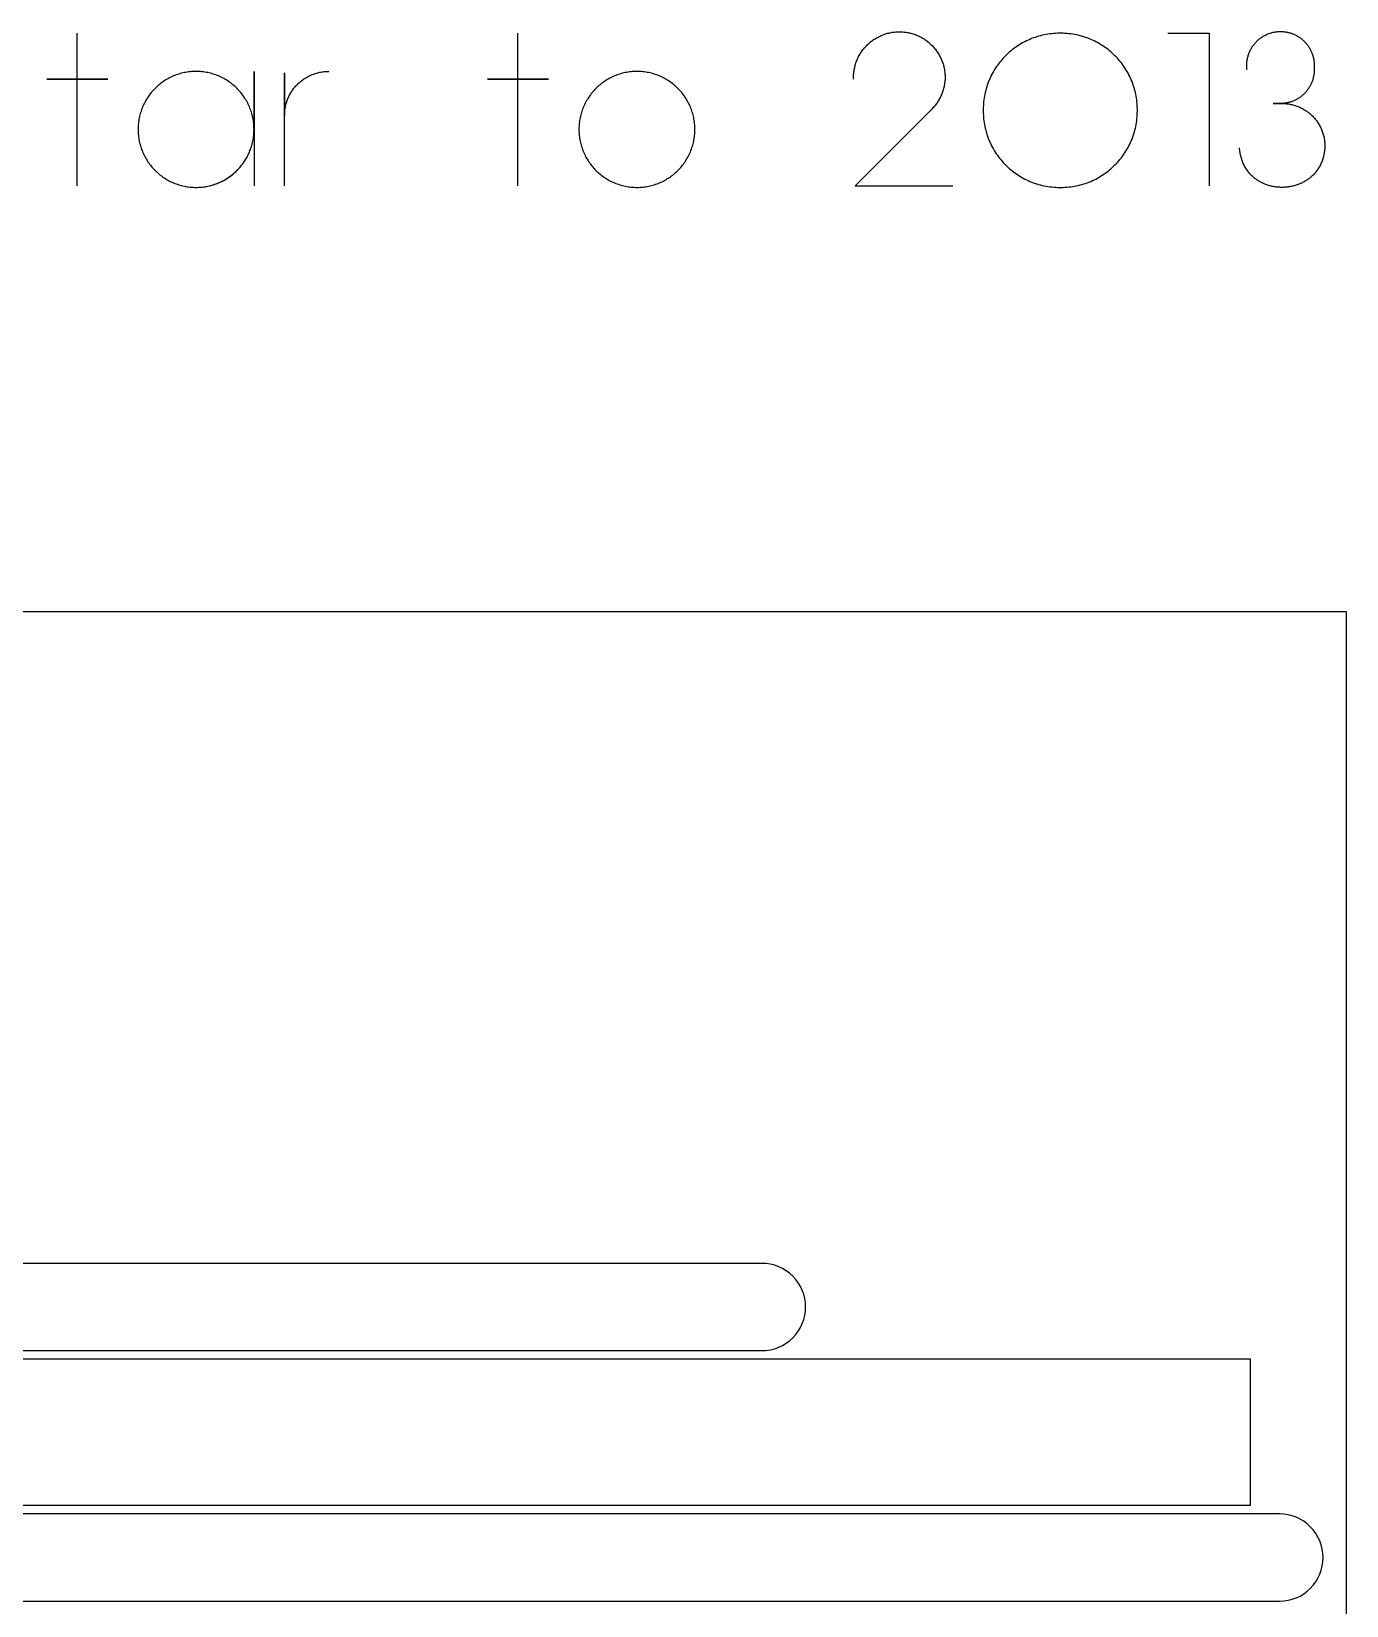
# Model space of a CAD drawing. Extents: x -841 to 5272, y -506 to 2808.
# Drawn here: x 3114 to 3717, y 1984 to 2706 of the extents above; entities that cross this region are included whole.
import ezdxf

# ---------------------------------------------------------------- set-up
doc = ezdxf.new("R2010")
doc.units = 0
doc.layers.add('DEFAULT_LAYER', color=1, linetype='CONTINUOUS')
doc.layers.add('T5_LOGOLAYER_21', color=18, linetype='CONTINUOUS')

msp = doc.modelspace()

# ---------------------------------------------------------------- linework, layer by layer
at = {"layer": 'DEFAULT_LAYER'}
for points in [[(2497.42, 0), (3717.42, 0), (3717.42, 2440), (2497.42, 2440)], [(2519.33, 2030), (3673.33, 2030), (3673.33, 2097), (2519.33, 2097)]]:
    msp.add_lwpolyline(points, close=True, dxfattribs=at)
for points in [[(2749.23, 2121, 0.414214), (2769.23, 2101), (3449.23, 2101, 0.414214), (3469.23, 2121, 0.414214), (3449.23, 2141), (2769.23, 2141, 0.414214)], [(2516.67, 2006, 0.414214), (2536.67, 1986), (3686.67, 1986, 0.414214), (3706.67, 2006, 0.414214), (3686.67, 2026), (2536.67, 2026, 0.414214)]]:
    msp.add_lwpolyline(points, format="xyb", close=True, dxfattribs=at)
at = {"layer": 'T5_LOGOLAYER_21'}
for points in [[(3135.03, 2635.47), (3135.03, 2684.47), (3121.03, 2684.47), (3149.03, 2684.47), (3135.03, 2684.47), (3135.03, 2705.47)], [(3337.24, 2635.47), (3337.24, 2684.47), (3323.24, 2684.47), (3351.24, 2684.47), (3337.24, 2684.47), (3337.24, 2705.47)], [(3491.24, 2684.47), (3491.23, 2685.02), (3491.23, 2685.58), (3491.25, 2686.12), (3491.28, 2686.67), (3491.33, 2687.21), (3491.38, 2687.75), (3491.46, 2688.28), (3491.54, 2688.81), (3491.64, 2689.33), (3491.75, 2689.85), (3491.88, 2690.37), (3492.02, 2690.88), (3492.16, 2691.38), (3492.33, 2691.88), (3492.5, 2692.38), (3492.69, 2692.87), (3492.88, 2693.35), (3493.09, 2693.83), (3493.31, 2694.3), (3493.55, 2694.76), (3493.79, 2695.22), (3494.04, 2695.67), (3494.31, 2696.11), (3494.58, 2696.55), (3494.87, 2696.98), (3495.16, 2697.4), (3495.47, 2697.82), (3495.78, 2698.22), (3496.11, 2698.62), (3496.44, 2699.01), (3496.79, 2699.4), (3497.14, 2699.77), (3497.5, 2700.13), (3497.87, 2700.49), (3498.25, 2700.84), (3498.64, 2701.18), (3499.04, 2701.5), (3499.44, 2701.82), (3499.85, 2702.13), (3500.27, 2702.43), (3500.7, 2702.72), (3501.14, 2703), (3501.58, 2703.27), (3502.03, 2703.53), (3502.48, 2703.77), (3502.95, 2704.01), (3503.42, 2704.23), (3503.89, 2704.45), (3504.38, 2704.65), (3504.86, 2704.84), (3505.36, 2705.02), (3505.86, 2705.18), (3506.36, 2705.34), (3506.87, 2705.48), (3507.39, 2705.61), (3507.91, 2705.72), (3508.44, 2705.83), (3508.97, 2705.92), (3509.5, 2705.99), (3510.04, 2706.06), (3510.59, 2706.11), (3511.13, 2706.14), (3511.68, 2706.16), (3512.24, 2706.17), (3512.78, 2706.16), (3513.32, 2706.14), (3513.85, 2706.11), (3514.39, 2706.06), (3514.91, 2706), (3515.44, 2705.93), (3515.96, 2705.84), (3516.47, 2705.74), (3516.98, 2705.63), (3517.49, 2705.51), (3517.99, 2705.37), (3518.48, 2705.22), (3518.97, 2705.06), (3519.46, 2704.89), (3519.94, 2704.71), (3520.41, 2704.52), (3520.88, 2704.31), (3521.34, 2704.1), (3521.8, 2703.87), (3522.25, 2703.63), (3522.69, 2703.38), (3523.13, 2703.13), (3523.56, 2702.86), (3523.98, 2702.58), (3524.39, 2702.29), (3524.8, 2701.99), (3525.2, 2701.69), (3525.59, 2701.37), (3525.98, 2701.04), (3526.36, 2700.71), (3526.72, 2700.37), (3527.09, 2700.02), (3527.44, 2699.65), (3527.78, 2699.29), (3528.12, 2698.91), (3528.44, 2698.52), (3528.76, 2698.13), (3529.06, 2697.73), (3529.36, 2697.32), (3529.65, 2696.91), (3529.93, 2696.49), (3530.2, 2696.06), (3530.45, 2695.62), (3530.7, 2695.18), (3530.94, 2694.73), (3531.17, 2694.27), (3531.38, 2693.81), (3531.59, 2693.34), (3531.78, 2692.87), (3531.96, 2692.39), (3532.13, 2691.9), (3532.29, 2691.41), (3532.44, 2690.92), (3532.58, 2690.42), (3532.7, 2689.91), (3532.81, 2689.4), (3532.91, 2688.89), (3533, 2688.37), (3533.07, 2687.84), (3533.13, 2687.32), (3533.18, 2686.78), (3533.21, 2686.25), (3533.23, 2685.71), (3533.24, 2685.17), (3533.22, 2684.65), (3533.19, 2684.14), (3533.15, 2683.62), (3533.1, 2683.11), (3533.03, 2682.6), (3532.95, 2682.09), (3532.86, 2681.59), (3532.76, 2681.09), (3532.65, 2680.59), (3532.52, 2680.09), (3532.38, 2679.6), (3532.23, 2679.11), (3532.07, 2678.63), (3531.9, 2678.15), (3531.71, 2677.68), (3531.52, 2677.21), (3531.31, 2676.74), (3531.1, 2676.28), (3530.87, 2675.82), (3530.63, 2675.37), (3530.38, 2674.93), (3530.12, 2674.49), (3529.85, 2674.06), (3529.56, 2673.63), (3529.27, 2673.21), (3528.97, 2672.8), (3528.66, 2672.39), (3528.33, 2671.99), (3528, 2671.6), (3527.66, 2671.22), (3527.3, 2670.84), (3526.94, 2670.47), (3491.94, 2635.47), (3536.74, 2635.47)], [(3635.44, 2705.47), (3654.34, 2705.47), (3654.34, 2635.47)], [(3671.79, 2688.67), (3671.74, 2689.11), (3671.7, 2689.54), (3671.67, 2689.97), (3671.65, 2690.41), (3671.65, 2690.83), (3671.65, 2691.26), (3671.67, 2691.69), (3671.7, 2692.11), (3671.74, 2692.53), (3671.79, 2692.94), (3671.86, 2693.35), (3671.93, 2693.76), (3672.02, 2694.17), (3672.11, 2694.57), (3672.22, 2694.97), (3672.34, 2695.36), (3672.46, 2695.75), (3672.6, 2696.14), (3672.74, 2696.52), (3672.9, 2696.9), (3673.07, 2697.27), (3673.24, 2697.64), (3673.43, 2698), (3673.62, 2698.35), (3673.82, 2698.7), (3674.03, 2699.05), (3674.25, 2699.39), (3674.48, 2699.72), (3674.72, 2700.05), (3674.97, 2700.37), (3675.22, 2700.68), (3675.48, 2700.99), (3675.75, 2701.29), (3676.03, 2701.59), (3676.31, 2701.87), (3676.6, 2702.15), (3676.9, 2702.42), (3677.21, 2702.69), (3677.52, 2702.94), (3677.84, 2703.19), (3678.17, 2703.43), (3678.5, 2703.66), (3678.84, 2703.89), (3679.19, 2704.1), (3679.54, 2704.31), (3679.9, 2704.5), (3680.26, 2704.69), (3680.63, 2704.87), (3681.01, 2705.04), (3681.39, 2705.2), (3681.77, 2705.34), (3682.16, 2705.48), (3682.56, 2705.61), (3682.96, 2705.73), (3683.36, 2705.84), (3683.77, 2705.94), (3684.19, 2706.02), (3684.61, 2706.1), (3685.03, 2706.16), (3685.45, 2706.21), (3685.88, 2706.26), (3686.32, 2706.29), (3686.75, 2706.3), (3687.19, 2706.31), (3687.59, 2706.3), (3687.99, 2706.28), (3688.38, 2706.25), (3688.77, 2706.22), (3689.16, 2706.17), (3689.54, 2706.11), (3689.92, 2706.04), (3690.3, 2705.97), (3690.68, 2705.88), (3691.05, 2705.79), (3691.42, 2705.69), (3691.78, 2705.58), (3692.14, 2705.46), (3692.5, 2705.33), (3692.85, 2705.19), (3693.2, 2705.05), (3693.54, 2704.89), (3693.88, 2704.73), (3694.21, 2704.56), (3694.54, 2704.39), (3694.87, 2704.2), (3695.19, 2704.01), (3695.5, 2703.81), (3695.81, 2703.61), (3696.12, 2703.39), (3696.42, 2703.17), (3696.71, 2702.94), (3697, 2702.71), (3697.28, 2702.47), (3697.56, 2702.22), (3697.83, 2701.97), (3698.09, 2701.71), (3698.35, 2701.44), (3698.6, 2701.17), (3698.84, 2700.89), (3699.08, 2700.61), (3699.31, 2700.32), (3699.54, 2700.02), (3699.76, 2699.72), (3699.97, 2699.41), (3700.17, 2699.1), (3700.37, 2698.78), (3700.56, 2698.46), (3700.74, 2698.14), (3700.91, 2697.8), (3701.08, 2697.47), (3701.23, 2697.13), (3701.38, 2696.78), (3701.53, 2696.43), (3701.66, 2696.08), (3701.78, 2695.72), (3701.9, 2695.36), (3702.01, 2695), (3702.11, 2694.63), (3702.2, 2694.26), (3702.28, 2693.88), (3702.35, 2693.5), (3702.42, 2693.12), (3702.47, 2692.74), (3702.51, 2692.35), (3702.55, 2691.96), (3702.57, 2691.56), (3702.59, 2691.17), (3702.59, 2690.77), (3702.59, 2688.67), (3702.59, 2688.27), (3702.57, 2687.88), (3702.54, 2687.49), (3702.51, 2687.1), (3702.46, 2686.71), (3702.41, 2686.33), (3702.34, 2685.95), (3702.27, 2685.57), (3702.19, 2685.2), (3702.1, 2684.83), (3702, 2684.46), (3701.89, 2684.1), (3701.77, 2683.74), (3701.64, 2683.38), (3701.51, 2683.03), (3701.37, 2682.68), (3701.22, 2682.34), (3701.06, 2682), (3700.89, 2681.67), (3700.72, 2681.34), (3700.54, 2681.02), (3700.35, 2680.7), (3700.15, 2680.38), (3699.95, 2680.07), (3699.73, 2679.77), (3699.52, 2679.47), (3699.29, 2679.18), (3699.06, 2678.89), (3698.82, 2678.61), (3698.58, 2678.33), (3698.32, 2678.06), (3698.07, 2677.8), (3697.8, 2677.54), (3697.53, 2677.29), (3697.26, 2677.04), (3696.97, 2676.8), (3696.69, 2676.57), (3696.39, 2676.35), (3696.09, 2676.13), (3695.79, 2675.92), (3695.48, 2675.71), (3695.17, 2675.51), (3694.85, 2675.33), (3694.52, 2675.14), (3694.19, 2674.97), (3693.86, 2674.8), (3693.52, 2674.64), (3693.18, 2674.49), (3692.83, 2674.35), (3692.48, 2674.22), (3692.12, 2674.09), (3691.76, 2673.97), (3691.4, 2673.86), (3691.04, 2673.76), (3690.67, 2673.67), (3690.29, 2673.59), (3689.91, 2673.52), (3689.53, 2673.45), (3689.15, 2673.4), (3688.76, 2673.35), (3688.38, 2673.32), (3687.98, 2673.29), (3687.59, 2673.28), (3687.19, 2673.27), (3683.69, 2673.27), (3687.89, 2673.27), (3688.4, 2673.26), (3688.9, 2673.24), (3689.4, 2673.21), (3689.9, 2673.17), (3690.39, 2673.11), (3690.88, 2673.04), (3691.36, 2672.96), (3691.84, 2672.87), (3692.32, 2672.77), (3692.79, 2672.65), (3693.26, 2672.53), (3693.72, 2672.39), (3694.18, 2672.24), (3694.63, 2672.08), (3695.08, 2671.91), (3695.52, 2671.73), (3695.96, 2671.54), (3696.39, 2671.34), (3696.82, 2671.13), (3697.24, 2670.9), (3697.65, 2670.67), (3698.06, 2670.43), (3698.46, 2670.18), (3698.85, 2669.92), (3699.24, 2669.65), (3699.62, 2669.38), (3699.99, 2669.09), (3700.36, 2668.79), (3700.72, 2668.49), (3701.07, 2668.18), (3701.42, 2667.86), (3701.75, 2667.53), (3702.08, 2667.19), (3702.4, 2666.85), (3702.71, 2666.5), (3703.02, 2666.14), (3703.31, 2665.77), (3703.6, 2665.4), (3703.88, 2665.02), (3704.15, 2664.63), (3704.41, 2664.23), (3704.66, 2663.83), (3704.9, 2663.43), (3705.13, 2663.01), (3705.35, 2662.59), (3705.56, 2662.17), (3705.76, 2661.74), (3705.95, 2661.3), (3706.13, 2660.86), (3706.3, 2660.41), (3706.46, 2659.96), (3706.61, 2659.5), (3706.75, 2659.04), (3706.88, 2658.57), (3706.99, 2658.1), (3707.09, 2657.62), (3707.19, 2657.14), (3707.27, 2656.65), (3707.34, 2656.17), (3707.39, 2655.67), (3707.44, 2655.18), (3707.47, 2654.68), (3707.49, 2654.17), (3707.49, 2653.67), (3707.46, 2653.09), (3707.42, 2652.53), (3707.37, 2651.97), (3707.3, 2651.42), (3707.23, 2650.88), (3707.14, 2650.35), (3707.03, 2649.82), (3706.92, 2649.31), (3706.79, 2648.81), (3706.66, 2648.31), (3706.51, 2647.82), (3706.35, 2647.34), (3706.18, 2646.87), (3706.01, 2646.41), (3705.82, 2645.96), (3705.62, 2645.52), (3705.41, 2645.08), (3705.19, 2644.66), (3704.96, 2644.24), (3704.72, 2643.84), (3704.48, 2643.44), (3704.22, 2643.05), (3703.96, 2642.67), (3703.69, 2642.3), (3703.41, 2641.93), (3703.12, 2641.58), (3702.82, 2641.23), (3702.52, 2640.9), (3702.21, 2640.57), (3701.89, 2640.25), (3701.56, 2639.94), (3701.23, 2639.64), (3700.89, 2639.35), (3700.55, 2639.07), (3700.2, 2638.8), (3699.84, 2638.53), (3699.48, 2638.28), (3699.11, 2638.03), (3698.73, 2637.79), (3698.36, 2637.56), (3697.97, 2637.34), (3697.58, 2637.13), (3697.19, 2636.93), (3696.79, 2636.74), (3696.39, 2636.55), (3695.98, 2636.38), (3695.57, 2636.21), (3695.16, 2636.06), (3694.74, 2635.91), (3694.32, 2635.77), (3693.9, 2635.64), (3693.47, 2635.52), (3693.05, 2635.41), (3692.62, 2635.3), (3692.18, 2635.21), (3691.75, 2635.12), (3691.31, 2635.05), (3690.87, 2634.98), (3690.43, 2634.92), (3689.99, 2634.88), (3689.55, 2634.84), (3689.11, 2634.81), (3688.67, 2634.78), (3688.22, 2634.77), (3687.78, 2634.77), (3687.34, 2634.77), (3686.89, 2634.79), (3686.45, 2634.81), (3686.01, 2634.85), (3685.57, 2634.89), (3685.13, 2634.94), (3684.69, 2635), (3684.25, 2635.07), (3683.82, 2635.15), (3683.38, 2635.23), (3682.95, 2635.33), (3682.52, 2635.44), (3682.09, 2635.55), (3681.67, 2635.67), (3681.25, 2635.81), (3680.83, 2635.95), (3680.41, 2636.1), (3680, 2636.26), (3679.59, 2636.43), (3679.19, 2636.61), (3678.79, 2636.8), (3678.39, 2636.99), (3678, 2637.2), (3677.61, 2637.41), (3677.23, 2637.64), (3676.85, 2637.87), (3676.48, 2638.11), (3676.11, 2638.37), (3675.75, 2638.63), (3675.4, 2638.9), (3675.05, 2639.18), (3674.71, 2639.46), (3674.37, 2639.76), (3674.04, 2640.07), (3673.72, 2640.38), (3673.4, 2640.71), (3673.1, 2641.04), (3672.8, 2641.39), (3672.5, 2641.74), (3672.22, 2642.1), (3671.94, 2642.47), (3671.67, 2642.85), (3671.41, 2643.24), (3671.16, 2643.64), (3670.92, 2644.05), (3670.68, 2644.46), (3670.46, 2644.89), (3670.24, 2645.33), (3670.04, 2645.77), (3669.84, 2646.23), (3669.66, 2646.69), (3669.48, 2647.16), (3669.32, 2647.64), (3669.16, 2648.13), (3669.02, 2648.63), (3668.89, 2649.14), (3668.77, 2649.66), (3668.66, 2650.19), (3668.56, 2650.73), (3668.48, 2651.27), (3668.4, 2651.83), (3668.34, 2652.39), (3668.29, 2652.97)], [(3189.54, 2634.77), (3190.24, 2634.78), (3190.93, 2634.81), (3191.62, 2634.85), (3192.31, 2634.91), (3192.99, 2634.99), (3193.66, 2635.09), (3194.33, 2635.2), (3194.99, 2635.33), (3195.65, 2635.48), (3196.3, 2635.64), (3196.95, 2635.82), (3197.58, 2636.01), (3198.21, 2636.22), (3198.84, 2636.44), (3199.45, 2636.68), (3200.06, 2636.93), (3200.66, 2637.2), (3201.26, 2637.48), (3201.84, 2637.78), (3202.42, 2638.09), (3202.98, 2638.41), (3203.54, 2638.75), (3204.09, 2639.1), (3204.63, 2639.46), (3205.16, 2639.84), (3205.68, 2640.23), (3206.2, 2640.63), (3206.7, 2641.04), (3207.19, 2641.47), (3207.67, 2641.9), (3208.14, 2642.35), (3208.59, 2642.81), (3209.04, 2643.28), (3209.48, 2643.76), (3209.9, 2644.25), (3210.31, 2644.75), (3210.71, 2645.27), (3211.1, 2645.79), (3211.47, 2646.32), (3211.84, 2646.86), (3212.19, 2647.41), (3212.52, 2647.97), (3212.84, 2648.53), (3213.15, 2649.11), (3213.45, 2649.69), (3213.73, 2650.29), (3214, 2650.89), (3214.25, 2651.49), (3214.49, 2652.11), (3214.71, 2652.73), (3214.92, 2653.36), (3215.11, 2654), (3215.29, 2654.64), (3215.45, 2655.29), (3215.59, 2655.94), (3215.72, 2656.6), (3215.83, 2657.27), (3215.93, 2657.94), (3216.01, 2658.62), (3216.07, 2659.3), (3216.11, 2659.98), (3216.14, 2660.67), (3216.15, 2661.37), (3216.14, 2662.07), (3216.14, 2687.97), (3216.14, 2635.47)], [(3230.14, 2635.47), (3230.14, 2687.27), (3230.14, 2667.67), (3230.14, 2668.19), (3230.16, 2668.72), (3230.19, 2669.23), (3230.24, 2669.75), (3230.3, 2670.26), (3230.36, 2670.76), (3230.45, 2671.27), (3230.54, 2671.77), (3230.65, 2672.26), (3230.77, 2672.75), (3230.9, 2673.23), (3231.04, 2673.71), (3231.19, 2674.19), (3231.36, 2674.66), (3231.53, 2675.12), (3231.72, 2675.58), (3231.91, 2676.04), (3232.12, 2676.48), (3232.34, 2676.92), (3232.57, 2677.36), (3232.81, 2677.79), (3233.06, 2678.21), (3233.32, 2678.63), (3233.59, 2679.03), (3233.86, 2679.44), (3234.15, 2679.83), (3234.45, 2680.22), (3234.76, 2680.6), (3235.07, 2680.97), (3235.39, 2681.34), (3235.73, 2681.69), (3236.07, 2682.04), (3236.41, 2682.38), (3236.77, 2682.71), (3237.14, 2683.04), (3237.51, 2683.35), (3237.89, 2683.66), (3238.28, 2683.96), (3238.67, 2684.24), (3239.07, 2684.52), (3239.48, 2684.79), (3239.9, 2685.05), (3240.32, 2685.3), (3240.75, 2685.54), (3241.18, 2685.77), (3241.63, 2685.99), (3242.07, 2686.19), (3242.53, 2686.39), (3242.99, 2686.58), (3243.45, 2686.75), (3243.92, 2686.92), (3244.39, 2687.07), (3244.87, 2687.21), (3245.36, 2687.34), (3245.85, 2687.46), (3246.34, 2687.57), (3246.84, 2687.66), (3247.34, 2687.74), (3247.85, 2687.81), (3248.36, 2687.87), (3248.88, 2687.91), (3249.39, 2687.95), (3249.91, 2687.96), (3250.44, 2687.97)]]:
    msp.add_lwpolyline(points, dxfattribs=at)
for points in [[(3585.74, 2634.77), (3586.44, 2634.77), (3587.34, 2634.78), (3588.24, 2634.82), (3589.13, 2634.87), (3590.02, 2634.95), (3590.89, 2635.06), (3591.77, 2635.18), (3592.63, 2635.32), (3593.49, 2635.49), (3594.34, 2635.67), (3595.18, 2635.88), (3596.01, 2636.11), (3596.84, 2636.35), (3597.66, 2636.62), (3598.47, 2636.91), (3599.26, 2637.21), (3600.05, 2637.53), (3600.83, 2637.88), (3601.6, 2638.24), (3602.36, 2638.61), (3603.11, 2639.01), (3603.85, 2639.42), (3604.58, 2639.85), (3605.29, 2640.3), (3606, 2640.76), (3606.69, 2641.24), (3607.37, 2641.74), (3608.03, 2642.25), (3608.69, 2642.78), (3609.33, 2643.32), (3609.96, 2643.88), (3610.57, 2644.45), (3611.17, 2645.04), (3611.76, 2645.64), (3612.33, 2646.25), (3612.89, 2646.88), (3613.43, 2647.52), (3613.96, 2648.17), (3614.47, 2648.84), (3614.97, 2649.52), (3615.45, 2650.21), (3615.91, 2650.92), (3616.36, 2651.63), (3616.79, 2652.36), (3617.2, 2653.1), (3617.6, 2653.85), (3617.97, 2654.61), (3618.33, 2655.37), (3618.67, 2656.15), (3619, 2656.94), (3619.3, 2657.74), (3619.59, 2658.55), (3619.85, 2659.37), (3620.1, 2660.19), (3620.33, 2661.03), (3620.53, 2661.87), (3620.72, 2662.72), (3620.88, 2663.58), (3621.03, 2664.44), (3621.15, 2665.31), (3621.25, 2666.19), (3621.33, 2667.08), (3621.39, 2667.97), (3621.43, 2668.87), (3621.44, 2669.77), (3621.44, 2670.47), (3621.43, 2671.37), (3621.39, 2672.27), (3621.33, 2673.16), (3621.25, 2674.05), (3621.15, 2674.92), (3621.03, 2675.8), (3620.88, 2676.66), (3620.72, 2677.52), (3620.53, 2678.37), (3620.33, 2679.21), (3620.1, 2680.04), (3619.85, 2680.87), (3619.59, 2681.69), (3619.3, 2682.5), (3619, 2683.29), (3618.67, 2684.08), (3618.33, 2684.86), (3617.97, 2685.63), (3617.6, 2686.39), (3617.2, 2687.14), (3616.79, 2687.88), (3616.36, 2688.61), (3615.91, 2689.32), (3615.45, 2690.02), (3614.97, 2690.72), (3614.47, 2691.4), (3613.96, 2692.06), (3613.43, 2692.72), (3612.89, 2693.36), (3612.33, 2693.99), (3611.76, 2694.6), (3611.17, 2695.2), (3610.57, 2695.79), (3609.96, 2696.36), (3609.33, 2696.92), (3608.69, 2697.46), (3608.03, 2697.99), (3607.37, 2698.5), (3606.69, 2699), (3606, 2699.48), (3605.29, 2699.94), (3604.58, 2700.39), (3603.85, 2700.82), (3603.11, 2701.23), (3602.36, 2701.62), (3601.6, 2702), (3600.83, 2702.36), (3600.05, 2702.7), (3599.26, 2703.03), (3598.47, 2703.33), (3597.66, 2703.62), (3596.84, 2703.88), (3596.01, 2704.13), (3595.18, 2704.36), (3594.34, 2704.56), (3593.49, 2704.75), (3592.63, 2704.91), (3591.77, 2705.06), (3590.89, 2705.18), (3590.02, 2705.28), (3589.13, 2705.36), (3588.24, 2705.42), (3587.34, 2705.46), (3586.44, 2705.47), (3585.74, 2705.47), (3584.84, 2705.46), (3583.94, 2705.42), (3583.05, 2705.36), (3582.16, 2705.28), (3581.28, 2705.18), (3580.41, 2705.06), (3579.55, 2704.91), (3578.69, 2704.75), (3577.84, 2704.56), (3577, 2704.36), (3576.16, 2704.13), (3575.34, 2703.88), (3574.52, 2703.62), (3573.71, 2703.33), (3572.91, 2703.03), (3572.12, 2702.7), (3571.35, 2702.36), (3570.58, 2702), (3569.82, 2701.62), (3569.07, 2701.23), (3568.33, 2700.82), (3567.6, 2700.39), (3566.89, 2699.94), (3566.18, 2699.48), (3565.49, 2699), (3564.81, 2698.5), (3564.14, 2697.99), (3563.49, 2697.46), (3562.85, 2696.92), (3562.22, 2696.36), (3561.61, 2695.79), (3561.01, 2695.2), (3560.42, 2694.6), (3559.85, 2693.99), (3559.29, 2693.36), (3558.75, 2692.72), (3558.22, 2692.06), (3557.71, 2691.4), (3557.21, 2690.72), (3556.73, 2690.02), (3556.27, 2689.32), (3555.82, 2688.61), (3555.39, 2687.88), (3554.98, 2687.14), (3554.58, 2686.39), (3554.21, 2685.63), (3553.85, 2684.86), (3553.5, 2684.08), (3553.18, 2683.29), (3552.88, 2682.5), (3552.59, 2681.69), (3552.32, 2680.87), (3552.08, 2680.04), (3551.85, 2679.21), (3551.65, 2678.37), (3551.46, 2677.52), (3551.29, 2676.66), (3551.15, 2675.8), (3551.03, 2674.92), (3550.92, 2674.05), (3550.85, 2673.16), (3550.79, 2672.27), (3550.75, 2671.37), (3550.74, 2670.47), (3550.74, 2669.77), (3550.75, 2668.87), (3550.79, 2667.97), (3550.85, 2667.08), (3550.92, 2666.19), (3551.03, 2665.31), (3551.15, 2664.44), (3551.29, 2663.58), (3551.46, 2662.72), (3551.65, 2661.87), (3551.85, 2661.03), (3552.08, 2660.19), (3552.32, 2659.37), (3552.59, 2658.55), (3552.88, 2657.74), (3553.18, 2656.94), (3553.5, 2656.15), (3553.85, 2655.37), (3554.21, 2654.61), (3554.58, 2653.85), (3554.98, 2653.1), (3555.39, 2652.36), (3555.82, 2651.63), (3556.27, 2650.92), (3556.73, 2650.21), (3557.21, 2649.52), (3557.71, 2648.84), (3558.22, 2648.17), (3558.75, 2647.52), (3559.29, 2646.88), (3559.85, 2646.25), (3560.42, 2645.64), (3561.01, 2645.04), (3561.61, 2644.45), (3562.22, 2643.88), (3562.85, 2643.32), (3563.49, 2642.78), (3564.14, 2642.25), (3564.81, 2641.74), (3565.49, 2641.24), (3566.18, 2640.76), (3566.89, 2640.3), (3567.6, 2639.85), (3568.33, 2639.42), (3569.07, 2639.01), (3569.82, 2638.61), (3570.58, 2638.24), (3571.35, 2637.88), (3572.12, 2637.53), (3572.91, 2637.21), (3573.71, 2636.91), (3574.52, 2636.62), (3575.34, 2636.35), (3576.16, 2636.11), (3577, 2635.88), (3577.84, 2635.67), (3578.69, 2635.49), (3579.55, 2635.32), (3580.41, 2635.18), (3581.28, 2635.06), (3582.16, 2634.95), (3583.05, 2634.87), (3583.94, 2634.82), (3584.84, 2634.78)], [(3189.54, 2634.77), (3190.23, 2634.78), (3190.91, 2634.8), (3191.59, 2634.85), (3192.26, 2634.91), (3192.93, 2634.98), (3193.59, 2635.08), (3194.25, 2635.18), (3194.9, 2635.31), (3195.55, 2635.45), (3196.19, 2635.61), (3196.82, 2635.78), (3197.45, 2635.96), (3198.07, 2636.17), (3198.69, 2636.38), (3199.29, 2636.61), (3199.89, 2636.86), (3200.49, 2637.12), (3201.07, 2637.39), (3201.65, 2637.68), (3202.22, 2637.98), (3202.78, 2638.29), (3203.33, 2638.62), (3203.88, 2638.96), (3204.41, 2639.31), (3204.94, 2639.68), (3205.45, 2640.05), (3205.96, 2640.44), (3206.46, 2640.84), (3206.95, 2641.26), (3207.42, 2641.68), (3207.89, 2642.11), (3208.35, 2642.56), (3208.79, 2643.02), (3209.23, 2643.48), (3209.65, 2643.96), (3210.07, 2644.45), (3210.47, 2644.95), (3210.85, 2645.45), (3211.23, 2645.97), (3211.6, 2646.5), (3211.95, 2647.03), (3212.29, 2647.58), (3212.62, 2648.13), (3212.93, 2648.69), (3213.23, 2649.26), (3213.52, 2649.84), (3213.79, 2650.42), (3214.05, 2651.02), (3214.29, 2651.62), (3214.53, 2652.22), (3214.74, 2652.84), (3214.94, 2653.46), (3215.13, 2654.09), (3215.3, 2654.72), (3215.46, 2655.36), (3215.6, 2656.01), (3215.72, 2656.66), (3215.83, 2657.32), (3215.93, 2657.98), (3216, 2658.65), (3216.06, 2659.32), (3216.1, 2660), (3216.13, 2660.68), (3216.14, 2661.37), (3216.13, 2662.06), (3216.1, 2662.74), (3216.06, 2663.42), (3216, 2664.09), (3215.93, 2664.76), (3215.83, 2665.42), (3215.72, 2666.08), (3215.6, 2666.73), (3215.46, 2667.38), (3215.3, 2668.02), (3215.13, 2668.65), (3214.94, 2669.28), (3214.74, 2669.9), (3214.53, 2670.51), (3214.29, 2671.12), (3214.05, 2671.72), (3213.79, 2672.32), (3213.52, 2672.9), (3213.23, 2673.48), (3212.93, 2674.05), (3212.62, 2674.61), (3212.29, 2675.16), (3211.95, 2675.71), (3211.6, 2676.24), (3211.23, 2676.77), (3210.85, 2677.28), (3210.47, 2677.79), (3210.07, 2678.29), (3209.65, 2678.78), (3209.23, 2679.25), (3208.79, 2679.72), (3208.35, 2680.18), (3207.89, 2680.62), (3207.42, 2681.06), (3206.95, 2681.48), (3206.46, 2681.89), (3205.96, 2682.3), (3205.45, 2682.68), (3204.94, 2683.06), (3204.41, 2683.43), (3203.88, 2683.78), (3203.33, 2684.12), (3202.78, 2684.44), (3202.22, 2684.76), (3201.65, 2685.06), (3201.07, 2685.35), (3200.49, 2685.62), (3199.89, 2685.88), (3199.29, 2686.12), (3198.69, 2686.35), (3198.07, 2686.57), (3197.45, 2686.77), (3196.82, 2686.96), (3196.19, 2687.13), (3195.55, 2687.29), (3194.9, 2687.43), (3194.25, 2687.55), (3193.59, 2687.66), (3192.93, 2687.76), (3192.26, 2687.83), (3191.59, 2687.89), (3190.91, 2687.93), (3190.23, 2687.96), (3189.54, 2687.97), (3188.85, 2687.96), (3188.17, 2687.93), (3187.49, 2687.89), (3186.82, 2687.83), (3186.15, 2687.76), (3185.49, 2687.66), (3184.83, 2687.55), (3184.18, 2687.43), (3183.53, 2687.29), (3182.89, 2687.13), (3182.26, 2686.96), (3181.63, 2686.77), (3181.01, 2686.57), (3180.39, 2686.35), (3179.79, 2686.12), (3179.19, 2685.88), (3178.59, 2685.62), (3178.01, 2685.35), (3177.43, 2685.06), (3176.86, 2684.76), (3176.3, 2684.44), (3175.75, 2684.12), (3175.2, 2683.78), (3174.67, 2683.43), (3174.14, 2683.06), (3173.62, 2682.68), (3173.12, 2682.3), (3172.62, 2681.89), (3172.13, 2681.48), (3171.65, 2681.06), (3171.19, 2680.62), (3170.73, 2680.18), (3170.28, 2679.72), (3169.85, 2679.25), (3169.43, 2678.78), (3169.01, 2678.29), (3168.61, 2677.79), (3168.22, 2677.28), (3167.85, 2676.77), (3167.48, 2676.24), (3167.13, 2675.71), (3166.79, 2675.16), (3166.46, 2674.61), (3166.15, 2674.05), (3165.85, 2673.48), (3165.56, 2672.9), (3165.29, 2672.32), (3165.03, 2671.72), (3164.78, 2671.12), (3164.55, 2670.51), (3164.34, 2669.9), (3164.14, 2669.28), (3163.95, 2668.65), (3163.78, 2668.02), (3163.62, 2667.38), (3163.48, 2666.73), (3163.35, 2666.08), (3163.25, 2665.42), (3163.15, 2664.76), (3163.08, 2664.09), (3163.02, 2663.42), (3162.97, 2662.74), (3162.95, 2662.06), (3162.94, 2661.37), (3162.95, 2660.68), (3162.97, 2660), (3163.02, 2659.32), (3163.08, 2658.65), (3163.15, 2657.98), (3163.25, 2657.32), (3163.35, 2656.66), (3163.48, 2656.01), (3163.62, 2655.36), (3163.78, 2654.72), (3163.95, 2654.09), (3164.14, 2653.46), (3164.34, 2652.84), (3164.55, 2652.22), (3164.78, 2651.62), (3165.03, 2651.02), (3165.29, 2650.42), (3165.56, 2649.84), (3165.85, 2649.26), (3166.15, 2648.69), (3166.46, 2648.13), (3166.79, 2647.58), (3167.13, 2647.03), (3167.48, 2646.5), (3167.85, 2645.97), (3168.22, 2645.45), (3168.61, 2644.95), (3169.01, 2644.45), (3169.43, 2643.96), (3169.85, 2643.48), (3170.28, 2643.02), (3170.73, 2642.56), (3171.19, 2642.11), (3171.65, 2641.68), (3172.13, 2641.26), (3172.62, 2640.84), (3173.12, 2640.44), (3173.62, 2640.05), (3174.14, 2639.68), (3174.67, 2639.31), (3175.2, 2638.96), (3175.75, 2638.62), (3176.3, 2638.29), (3176.86, 2637.98), (3177.43, 2637.68), (3178.01, 2637.39), (3178.59, 2637.12), (3179.19, 2636.86), (3179.79, 2636.61), (3180.39, 2636.38), (3181.01, 2636.17), (3181.63, 2635.96), (3182.26, 2635.78), (3182.89, 2635.61), (3183.53, 2635.45), (3184.18, 2635.31), (3184.83, 2635.18), (3185.49, 2635.08), (3186.15, 2634.98), (3186.82, 2634.91), (3187.49, 2634.85), (3188.17, 2634.8), (3188.85, 2634.78)], [(3391.84, 2634.77), (3392.53, 2634.78), (3393.21, 2634.8), (3393.89, 2634.85), (3394.56, 2634.91), (3395.23, 2634.98), (3395.89, 2635.08), (3396.55, 2635.18), (3397.2, 2635.31), (3397.85, 2635.45), (3398.49, 2635.61), (3399.12, 2635.78), (3399.75, 2635.96), (3400.37, 2636.17), (3400.99, 2636.38), (3401.59, 2636.61), (3402.19, 2636.86), (3402.79, 2637.12), (3403.37, 2637.39), (3403.95, 2637.68), (3404.52, 2637.98), (3405.08, 2638.29), (3405.63, 2638.62), (3406.18, 2638.96), (3406.71, 2639.31), (3407.24, 2639.68), (3407.75, 2640.05), (3408.26, 2640.44), (3408.76, 2640.84), (3409.25, 2641.26), (3409.72, 2641.68), (3410.19, 2642.11), (3410.65, 2642.56), (3411.09, 2643.02), (3411.53, 2643.48), (3411.95, 2643.96), (3412.37, 2644.45), (3412.77, 2644.95), (3413.15, 2645.45), (3413.53, 2645.97), (3413.9, 2646.5), (3414.25, 2647.03), (3414.59, 2647.58), (3414.92, 2648.13), (3415.23, 2648.69), (3415.53, 2649.26), (3415.82, 2649.84), (3416.09, 2650.42), (3416.35, 2651.02), (3416.59, 2651.62), (3416.83, 2652.22), (3417.04, 2652.84), (3417.24, 2653.46), (3417.43, 2654.09), (3417.6, 2654.72), (3417.76, 2655.36), (3417.9, 2656.01), (3418.02, 2656.66), (3418.13, 2657.32), (3418.23, 2657.98), (3418.3, 2658.65), (3418.36, 2659.32), (3418.4, 2660), (3418.43, 2660.68), (3418.44, 2661.37), (3418.43, 2662.06), (3418.4, 2662.74), (3418.36, 2663.42), (3418.3, 2664.09), (3418.23, 2664.76), (3418.13, 2665.42), (3418.02, 2666.08), (3417.9, 2666.73), (3417.76, 2667.38), (3417.6, 2668.02), (3417.43, 2668.65), (3417.24, 2669.28), (3417.04, 2669.9), (3416.83, 2670.51), (3416.59, 2671.12), (3416.35, 2671.72), (3416.09, 2672.32), (3415.82, 2672.9), (3415.53, 2673.48), (3415.23, 2674.05), (3414.92, 2674.61), (3414.59, 2675.16), (3414.25, 2675.71), (3413.9, 2676.24), (3413.53, 2676.77), (3413.15, 2677.28), (3412.77, 2677.79), (3412.37, 2678.29), (3411.95, 2678.78), (3411.53, 2679.25), (3411.09, 2679.72), (3410.65, 2680.18), (3410.19, 2680.62), (3409.72, 2681.06), (3409.25, 2681.48), (3408.76, 2681.89), (3408.26, 2682.3), (3407.75, 2682.68), (3407.24, 2683.06), (3406.71, 2683.43), (3406.18, 2683.78), (3405.63, 2684.12), (3405.08, 2684.44), (3404.52, 2684.76), (3403.95, 2685.06), (3403.37, 2685.35), (3402.79, 2685.62), (3402.19, 2685.88), (3401.59, 2686.12), (3400.99, 2686.35), (3400.37, 2686.57), (3399.75, 2686.77), (3399.12, 2686.96), (3398.49, 2687.13), (3397.85, 2687.29), (3397.2, 2687.43), (3396.55, 2687.55), (3395.89, 2687.66), (3395.23, 2687.76), (3394.56, 2687.83), (3393.89, 2687.89), (3393.21, 2687.93), (3392.53, 2687.96), (3391.84, 2687.97), (3391.15, 2687.96), (3390.47, 2687.93), (3389.79, 2687.89), (3389.12, 2687.83), (3388.45, 2687.76), (3387.79, 2687.66), (3387.13, 2687.55), (3386.48, 2687.43), (3385.83, 2687.29), (3385.19, 2687.13), (3384.56, 2686.96), (3383.93, 2686.77), (3383.31, 2686.57), (3382.69, 2686.35), (3382.09, 2686.12), (3381.49, 2685.88), (3380.89, 2685.62), (3380.31, 2685.35), (3379.73, 2685.06), (3379.16, 2684.76), (3378.6, 2684.44), (3378.05, 2684.12), (3377.5, 2683.78), (3376.97, 2683.43), (3376.44, 2683.06), (3375.92, 2682.68), (3375.42, 2682.3), (3374.92, 2681.89), (3374.43, 2681.48), (3373.95, 2681.06), (3373.49, 2680.62), (3373.03, 2680.18), (3372.58, 2679.72), (3372.15, 2679.25), (3371.73, 2678.78), (3371.31, 2678.29), (3370.91, 2677.79), (3370.52, 2677.28), (3370.15, 2676.77), (3369.78, 2676.24), (3369.43, 2675.71), (3369.09, 2675.16), (3368.76, 2674.61), (3368.45, 2674.05), (3368.15, 2673.48), (3367.86, 2672.9), (3367.59, 2672.32), (3367.33, 2671.72), (3367.08, 2671.12), (3366.85, 2670.51), (3366.64, 2669.9), (3366.44, 2669.28), (3366.25, 2668.65), (3366.08, 2668.02), (3365.92, 2667.38), (3365.78, 2666.73), (3365.65, 2666.08), (3365.55, 2665.42), (3365.45, 2664.76), (3365.38, 2664.09), (3365.32, 2663.42), (3365.27, 2662.74), (3365.25, 2662.06), (3365.24, 2661.37), (3365.25, 2660.68), (3365.27, 2660), (3365.32, 2659.32), (3365.38, 2658.65), (3365.45, 2657.98), (3365.55, 2657.32), (3365.65, 2656.66), (3365.78, 2656.01), (3365.92, 2655.36), (3366.08, 2654.72), (3366.25, 2654.09), (3366.44, 2653.46), (3366.64, 2652.84), (3366.85, 2652.22), (3367.08, 2651.62), (3367.33, 2651.02), (3367.59, 2650.42), (3367.86, 2649.84), (3368.15, 2649.26), (3368.45, 2648.69), (3368.76, 2648.13), (3369.09, 2647.58), (3369.43, 2647.03), (3369.78, 2646.5), (3370.15, 2645.97), (3370.52, 2645.45), (3370.91, 2644.95), (3371.31, 2644.45), (3371.73, 2643.96), (3372.15, 2643.48), (3372.58, 2643.02), (3373.03, 2642.56), (3373.49, 2642.11), (3373.95, 2641.68), (3374.43, 2641.26), (3374.92, 2640.84), (3375.42, 2640.44), (3375.92, 2640.05), (3376.44, 2639.68), (3376.97, 2639.31), (3377.5, 2638.96), (3378.05, 2638.62), (3378.6, 2638.29), (3379.16, 2637.98), (3379.73, 2637.68), (3380.31, 2637.39), (3380.89, 2637.12), (3381.49, 2636.86), (3382.09, 2636.61), (3382.69, 2636.38), (3383.31, 2636.17), (3383.93, 2635.96), (3384.56, 2635.78), (3385.19, 2635.61), (3385.83, 2635.45), (3386.48, 2635.31), (3387.13, 2635.18), (3387.79, 2635.08), (3388.45, 2634.98), (3389.12, 2634.91), (3389.79, 2634.85), (3390.47, 2634.8), (3391.15, 2634.78)]]:
    msp.add_lwpolyline(points, close=True, dxfattribs=at)

doc.saveas('drawing.dxf')
